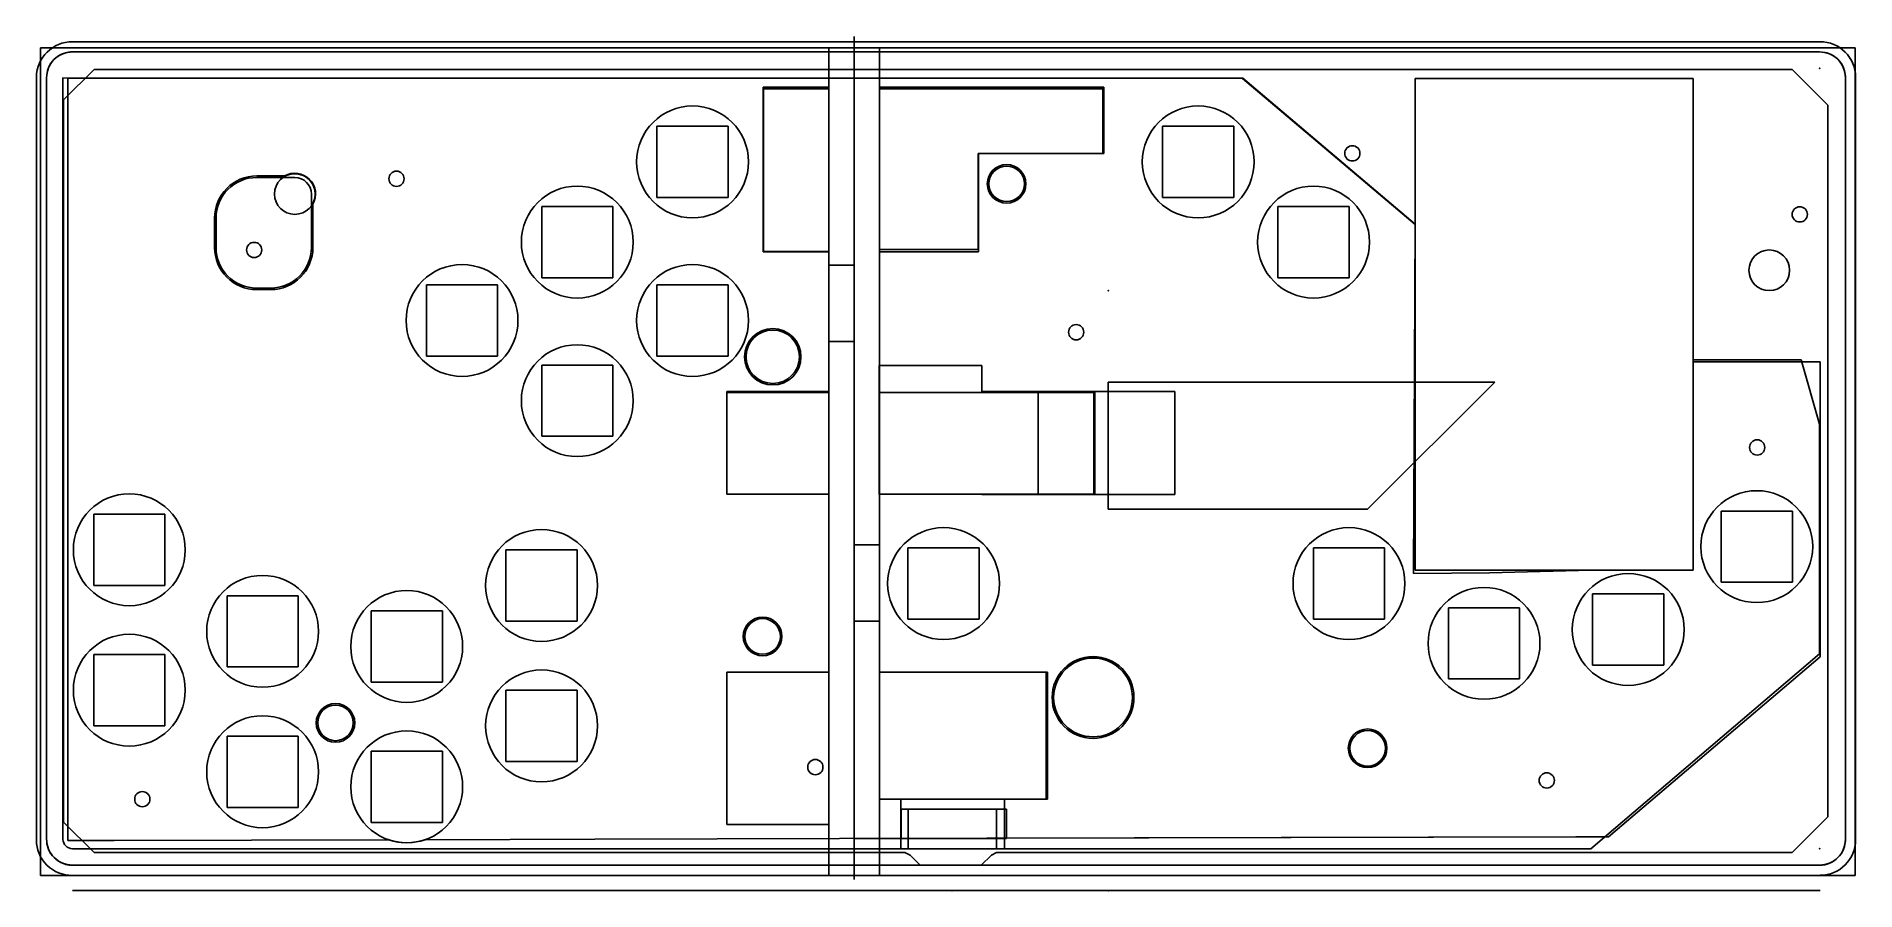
# Model space of a CAD drawing. Header units: centimetres. Extents: x -21.1 to 14.7, y -11.8 to 5.
import ezdxf

# ---------------------------------------------------------------- set-up
doc = ezdxf.new("R2010")
doc.units = ezdxf.units.CM
doc.header["$MEASUREMENT"] = 0
for name, color, linetype in [('', 7, 'Continuous'), ('OF1 v1 v1_Outline', 7, 'Continuous'), ('Testing switch plate v20_0', 7, 'Continuous'), ('Testing switch plate v20_backplatestandoffs', 7, 'Continuous'), ('Testing switch plate v20_cutout', 7, 'Continuous'), ('Testing switch plate v20_locking inner shell', 7, 'Continuous'), ('Testing switch plate v20_pcbscrews', 7, 'Continuous'), ('Testing switch plate v20_pcbscrews2pi', 7, 'Continuous'), ('Testing switch plate v20_Sketch24', 7, 'Continuous'), ('Testing switch plate v20_Sketch30', 7, 'Continuous'), ('Testing switch plate v20_Sketch31', 7, 'Continuous'), ('Testing switch plate v20_Switch Plate', 7, 'Continuous')]:
    doc.layers.add(name, color=color, linetype=linetype)

# ---------------------------------------------------------------- blocks, each defined once
blk = doc.blocks.new('OF1v1v1')
at = {"layer": 'OF1 v1 v1_Outline'}
for p, q in [((2.3, 11.1), (2.2, 11.05)), ((2.5, 11.3), (2.3, 11.1)), ((3.7, 11.3), (2.5, 11.3)), ((3.9, 11.1), (3.7, 11.3)), ((4, 11.05), (3.9, 11.1)), ((-13.45, 11.05), (-14.15, 10.35)), ((2.2, 11.05), (-13.45, 11.05)), ((19.95, 11.05), (4, 11.05)), ((20.55, 10.45), (19.95, 11.05)), ((20.55, -3.75), (20.55, 10.45)), ((-14.15, 10.35), (-14.15, -3.65)), ((-5.1, 4.3), (-7.6, 1.8)), ((0, 4.3), (-5.1, 4.3)), ((0, 1.8), (0, 4.3)), ((-7.6, 1.8), (0, 1.8)), ((-14.15, -3.65), (-13.45, -4.35)), ((19.95, -4.35), (20.55, -3.75)), ((-13.45, -4.35), (19.95, -4.35))]:
    blk.add_line(p, q, dxfattribs=at)
blk.add_point((0, 0), dxfattribs=at)

msp = doc.modelspace()

# ---------------------------------------------------------------- linework, layer by layer
at = {"layer": ''}
for p, q in [((14.687, 4.775, -1), (-21, 4.775, -1)), ((-21, 4.775, -1), (-21, -11.5, -1)), ((-20.374, 4.695, -0.9), (13.989, 4.695, -0.9)), ((-20.374, 4.695, -0.9), (13.989, 4.695, -0.9)), ((-5.5, -11.5, -1), (-5.5, 4.775, -1)), ((-5, -11.5, -1), (-5, 4.775, -1)), ((-4.5, -11.5, -1), (-4.5, 4.775, -1)), ((14.687, -11.5, -1), (14.687, 4.775, -1)), ((-20.883, -10.789, -0.9), (-20.883, 4.186, -0.9)), ((-20.883, -10.789, -0.9), (-20.883, 4.186, -0.9)), ((-20.56, -10.789, -0.9), (-20.56, 4.186, -0.9)), ((2.64, 4.173, -0.9), (-20.56, 4.186, -0.9)), ((-20.56, -10.789, -1), (-20.56, 4.186, -1)), ((-20.56, 4.186, -1), (2.64, 4.173, -1)), ((-6.781, 0.769, -1), (-6.781, 3.969, -1)), ((-6.781, 3.969, -1), (-5.5, 3.969, -1)), ((-5.5, 3.969, -1), (-5.5, 0.769, -1)), ((-4.5, 3.969, -1), (-4.5, 0.81, -1)), ((-2.563, 3.969, -1), (-4.5, 3.969, -1)), ((-0.107, 3.969, -1), (-2.563, 3.969, -1)), ((-0.107, 2.696, -1), (-0.107, 3.969, -1)), ((6.034, 1.3, -0.9), (2.64, 4.173, -0.9)), ((2.64, 4.173, -1), (6.034, 1.3, -1)), ((6.034, 4.173, -0.9), (6.034, 1.3, -0.9)), ((6.034, 4.173, -0.9), (11.5, 4.173, -0.9)), ((6.034, 4.173, -0.9), (6.034, -5.5, -0.9)), ((11.5, 4.173, -0.9), (6.034, 4.173, -0.9)), ((11.5, -5.5, -0.9), (11.5, 4.173, -0.9)), ((11.5, 4.173, -0.9), (11.5, -1.361, -0.9)), ((14.498, 4.186, -0.9), (14.498, -10.789, -0.9)), ((14.498, -10.789, -0.9), (14.498, 4.186, -0.9)), ((-2.563, 0.81, -1), (-2.563, 2.696, -1)), ((-2.563, 2.696, -1), (-0.107, 2.696, -1)), ((-16.233, 2.225, -1), (-16.75, 2.225, -1)), ((-15.675, 0.85, -1), (-15.675, 1.667, -1)), ((-17.55, 1.425, -1), (-17.55, 0.85, -1)), ((6.034, 1.3, -1), (6.034, -5.5, -1)), ((-5.5, 0.769, -1), (-6.781, 0.769, -1)), ((-4.5, 0.81, -1), (-2.563, 0.81, -1)), ((-16.75, 0.05, -1), (-16.475, 0.05, -1)), ((13.627, -1.361, -0.9), (11.5, -1.361, -0.9)), ((11.5, -1.361, -1), (13.627, -1.361, -1)), ((11.5, -5.5, -1), (11.5, -1.361, -1)), ((13.627, -1.361, -0.9), (13.989, -2.628, -0.9)), ((13.627, -1.361, -1), (13.989, -2.628, -1)), ((-4.5, -1.5, -1), (-4.5, -4, -1)), ((-5.5, -2, -1), (-7.5, -2, -1)), ((-7.5, -2, -1), (-7.5, -4, -1)), ((-5.5, -4, -1), (-5.5, -2, -1)), ((-4.5, -2, -1), (-0.282, -2, -1)), ((-4.5, -4, -1), (-4.5, -2, -1)), ((-0.282, -2, -1), (-0.282, -4, -1)), ((13.989, -7.139, -0.9), (13.989, -2.628, -0.9)), ((13.989, -2.628, -1), (13.989, -7.139, -1)), ((-7.5, -4, -1), (-5.5, -4, -1)), ((-0.282, -4, -1), (-4.5, -4, -1)), ((-4.5, -4, -1), (-2.5, -4, -1)), ((6.034, -5.5, -0.9), (11.5, -5.5, -0.9)), ((6.034, -5.5, -1), (11.5, -5.5, -1)), ((9.489, -10.975, -0.9), (13.989, -7.139, -0.9)), ((13.989, -7.139, -1), (9.489, -10.975, -1)), ((-7.5, -10.5, -1), (-7.5, -7.5, -1)), ((-7.5, -7.5, -1), (-5.5, -7.5, -1)), ((-5.5, -7.5, -1), (-5.5, -10.5, -1)), ((-4.5, -7.5, -1), (-2.5, -7.5, -1)), ((-4.5, -10.5, -1), (-4.5, -7.5, -1)), ((-1.194, -7.5, -1), (-2.5, -7.5, -1)), ((-1.194, -10, -1), (-1.194, -7.5, -1)), ((-2.5, -10, -1), (-4.5, -10, -1)), ((-4.084, -10, -1), (-3.936, -10, -1)), ((-4.084, -10.975, -1), (-4.084, -10, -1)), ((-3.936, -10, -1), (-2.2, -10, -1)), ((-2.5, -10, -1), (-1.194, -10, -1)), ((-2.2, -10, -1), (-2.039, -10, -1)), ((-2.039, -10, -1), (-2.039, -10.975, -1)), ((-3.936, -10.2, -1), (-3.936, -10.975, -1)), ((-2.2, -10.2, -1), (-3.936, -10.2, -1)), ((-2.2, -10.975, -1), (-2.2, -10.2, -1)), ((-5.5, -10.5, -1), (-7.5, -10.5, -1)), ((9.489, -10.975, -0.9), (-20.374, -10.975, -0.9)), ((9.489, -10.975, -1), (-20.374, -10.975, -1)), ((-3.936, -10.975, -1), (-4.084, -10.975, -1)), ((-2.039, -10.975, -1), (-2.2, -10.975, -1)), ((13.989, -11.299, -0.9), (-20.374, -11.299, -0.9)), ((13.989, -11.299, -0.9), (-20.374, -11.299, -0.9)), ((-21, -11.5, -1), (14.687, -11.5, -1))]:
    msp.add_line(p, q, dxfattribs=at)
for centre, radius in [((-8.177, 2.532, -0.9), 1.1), ((-8.177, 2.532, -1), 1.1), ((1.768, 2.532, -0.9), 1.1), ((1.768, 2.532, -1), 1.1), ((-2, 2.1, -1), 0.35), ((-10.445, 0.955, -0.9), 1.1), ((-10.445, 0.955, -1), 1.1), ((4.037, 0.955, -0.9), 1.1), ((4.037, 0.955, -1), 1.1), ((-12.711, -0.587, -0.9), 1.1), ((-12.711, -0.587, -1), 1.1), ((-8.177, -0.587, -0.9), 1.1), ((-8.177, -0.587, -1), 1.1), ((-10.445, -2.164, -0.9), 1.1), ((-10.445, -2.164, -1), 1.1), ((-6.6, -1.3, -1), 0.525), ((12.754, -5.034, -0.9), 1.1), ((12.754, -5.034, -1), 1.1), ((-19.256, -5.096, -0.9), 1.1), ((-19.256, -5.096, -1), 1.1), ((-11.147, -5.798, -0.9), 1.1), ((-11.147, -5.798, -1), 1.1), ((-3.24, -5.76, -0.9), 1.1), ((-3.24, -5.76, -1), 1.1), ((4.733, -5.76, -0.9), 1.1), ((4.733, -5.76, -1), 1.1), ((-16.634, -6.7, -0.9), 1.1), ((-16.634, -6.7, -1), 1.1), ((10.226, -6.664, -0.9), 1.1), ((10.226, -6.664, -1), 1.1), ((-13.799, -6.997, -0.9), 1.1), ((-13.799, -6.997, -1), 1.1), ((7.39, -6.936, -0.9), 1.1), ((7.39, -6.936, -1), 1.1), ((-19.256, -7.857, -0.9), 1.1), ((-19.256, -7.857, -1), 1.1), ((-6.8, -6.8, -1), 0.35), ((-11.147, -8.559, -0.9), 1.1), ((-11.147, -8.559, -1), 1.1), ((-0.3, -8, -1), 0.775), ((-15.2, -8.5, -1), 0.35), ((-16.634, -9.461, -0.9), 1.1), ((-16.634, -9.461, -1), 1.1), ((-13.799, -9.758, -0.9), 1.1), ((-13.799, -9.758, -1), 1.1), ((5.1, -9, -1), 0.35)]:
    msp.add_circle(centre, radius, dxfattribs=at)
at = {"layer": '', "extrusion": (0, 0, -1)}
for centre, radius, start, end in [((20.374, 4.186, 0.9), 0.509, 0, 90), ((-13.989, 4.186, 0.9), 0.509, 90, 180), ((16.75, 1.425, 1), 0.8, 360, 90), ((16, 1.9, 1), 0.4, 54.3409, 215.6591), ((16.75, 0.85, 1), 0.8, 270, 360), ((16.475, 0.85, 1), 0.8, 180, 270), ((20.374, -10.789, 0.9), 0.509, 270, 0), ((20.374, -10.789, 0.9), 0.186, 270, 0), ((20.374, -10.789, 1), 0.186, 270, 0), ((-13.989, -10.789, 0.9), 0.509, 180, 270)]:
    msp.add_arc(centre, radius, start, end, dxfattribs=at)
at = {"layer": ''}
for points, knots in [([(-20.374, 4.695, -0.9), (-20.395, 4.695, -0.9), (-20.414, 4.695, -0.9), (-20.492, 4.684, -0.9), (-20.535, 4.671, -0.9), (-20.637, 4.627, -0.9), (-20.692, 4.59, -0.9), (-20.784, 4.496, -0.9), (-20.821, 4.44, -0.9), (-20.871, 4.318, -0.9), (-20.883, 4.252, -0.9), (-20.883, 4.186, -0.9)], [-0.8321259, -0.8321259, -0.8321259, -0.8321259, -0.7279158, -0.7279158, -0.5932249, -0.5932249, -0.3955811, -0.3955811, -0.1979272, -0.1979272, 0, 0, 0, 0]), ([(14.498, 4.186, -0.9), (14.498, 4.207, -0.9), (14.498, 4.226, -0.9), (14.487, 4.304, -0.9), (14.474, 4.347, -0.9), (14.43, 4.449, -0.9), (14.393, 4.504, -0.9), (14.299, 4.596, -0.9), (14.243, 4.633, -0.9), (14.121, 4.682, -0.9), (14.055, 4.695, -0.9), (13.989, 4.695, -0.9)], [-0.8321259, -0.8321259, -0.8321259, -0.8321259, -0.7279158, -0.7279158, -0.5932249, -0.5932249, -0.3955811, -0.3955811, -0.1979272, -0.1979272, 0, 0, 0, 0]), ([(-20.883, -10.789, -0.9), (-20.883, -10.848, -0.9), (-20.873, -10.906, -0.9), (-20.834, -11.017, -0.9), (-20.805, -11.068, -0.9), (-20.725, -11.164, -0.9), (-20.673, -11.207, -0.9), (-20.547, -11.275, -0.9), (-20.481, -11.29, -0.9), (-20.405, -11.298, -0.9), (-20.39, -11.299, -0.9), (-20.374, -11.299, -0.9)], [-0.3497307, -0.3497307, -0.3497307, -0.3497307, -0.2820649, -0.2820649, -0.2142754, -0.2142754, -0.1374349, -0.1374349, -0.0473869, -0.0473869, 0, 0, 0, 0]), ([(13.989, -11.299, -0.9), (14.048, -11.299, -0.9), (14.106, -11.288, -0.9), (14.216, -11.249, -0.9), (14.268, -11.22, -0.9), (14.364, -11.14, -0.9), (14.407, -11.089, -0.9), (14.475, -10.962, -0.9), (14.49, -10.896, -0.9), (14.498, -10.82, -0.9), (14.498, -10.805, -0.9), (14.498, -10.789, -0.9)], [-0.3497307, -0.3497307, -0.3497307, -0.3497307, -0.2820649, -0.2820649, -0.2142754, -0.2142754, -0.1374349, -0.1374349, -0.0473869, -0.0473869, 0, 0, 0, 0])]:
    msp.add_open_spline(points, degree=3, knots=knots, dxfattribs=at)
for p in [(13.989, 4.372, -0.9), (0, 0, -0.9), (0, 0, -1), (13.989, -10.975, -0.9)]:
    msp.add_point(p, dxfattribs=at)
at = {"layer": 'Testing switch plate v20_0'}
for p, q in [((13.989, 4.695), (-20.374, 4.695)), ((-20.883, 4.186), (-20.883, -10.789)), ((14.498, -10.789), (14.498, 4.186)), ((-20.374, -11.299), (13.989, -11.299))]:
    msp.add_line(p, q, dxfattribs=at)
for centre in [(-8.177, 2.532), (1.768, 2.532), (-10.445, 0.955), (4.037, 0.955), (-12.711, -0.587), (-8.177, -0.587), (-10.445, -2.164), (12.754, -5.034), (-19.256, -5.096), (-11.147, -5.798), (-3.24, -5.76), (4.733, -5.76), (-16.634, -6.7), (10.226, -6.664), (-13.799, -6.997), (7.39, -6.936), (-19.256, -7.857), (-11.147, -8.559), (-16.634, -9.461), (-13.799, -9.758)]:
    msp.add_circle(centre, 1.1, dxfattribs=at)
for points, knots in [([(-20.374, 4.695), (-20.397, 4.695), (-20.477, 4.695), (-20.632, 4.63), (-20.688, 4.593), (-20.781, 4.5), (-20.818, 4.444), (-20.87, 4.321), (-20.883, 4.254), (-20.883, 4.186)], [0.000001, 0.000001, 0.000001, 0.000001, 0.0669459, 0.0669459, 0.1099963, 0.1099963, 0.1530467, 0.1530467, 0.1972222, 0.1972222, 0.1972222, 0.1972222]), ([(14.498, 4.186), (14.498, 4.209), (14.498, 4.289), (14.433, 4.444), (14.396, 4.5), (14.303, 4.593), (14.247, 4.63), (14.124, 4.682), (14.057, 4.695), (13.989, 4.695)], [0.000001, 0.000001, 0.000001, 0.000001, 0.0669459, 0.0669459, 0.1099963, 0.1099963, 0.1530467, 0.1530467, 0.1972222, 0.1972222, 0.1972222, 0.1972222]), ([(-20.883, -10.789), (-20.883, -10.857), (-20.87, -10.924), (-20.818, -11.048), (-20.781, -11.103), (-20.688, -11.196), (-20.632, -11.233), (-20.477, -11.299), (-20.397, -11.299), (-20.374, -11.299)], [0, 0, 0, 0, 0.2029018, 0.2029018, 0.4006364, 0.4006364, 0.5983709, 0.5983709, 0.9058552, 0.9058552, 0.9058552, 0.9058552]), ([(13.989, -11.299), (14.057, -11.299), (14.124, -11.285), (14.247, -11.233), (14.303, -11.196), (14.396, -11.103), (14.433, -11.048), (14.498, -10.892), (14.498, -10.812), (14.498, -10.789)], [0, 0, 0, 0, 0.2029018, 0.2029018, 0.4006364, 0.4006364, 0.5983709, 0.5983709, 0.9058552, 0.9058552, 0.9058552, 0.9058552])]:
    msp.add_open_spline(points, degree=3, knots=knots, dxfattribs=at)
at = {"layer": 'Testing switch plate v20_backplatestandoffs'}
for p, q in [((-20.56, 4.186, -1), (2.64, 4.173, -1)), ((-20.56, -10.789, -1), (-20.56, 4.186, -1)), ((2.64, 4.173, -1), (6.034, 1.3, -1)), ((-16, 2.225, -1), (-16.75, 2.225, -1)), ((-15.675, 0.85, -1), (-15.675, 1.9, -1)), ((-17.55, 1.425, -1), (-17.55, 0.85, -1)), ((6.034, 1.3, -1), (6.034, -5.5, -1)), ((-16.75, 0.05, -1), (-16.475, 0.05, -1)), ((11.5, -1.361, -1), (13.627, -1.361, -1)), ((11.5, -5.5, -1), (11.5, -1.361, -1)), ((13.627, -1.361, -1), (13.989, -2.628, -1)), ((13.989, -2.628, -1), (13.989, -7.139, -1)), ((6.034, -5.5, -1), (11.5, -5.5, -1)), ((13.989, -7.139, -1), (9.489, -10.975, -1)), ((9.489, -10.975, -1), (-20.374, -10.975, -1))]:
    msp.add_line(p, q, dxfattribs=at)
for centre, radius in [((-8.177, 2.532, -1), 1.1), ((1.768, 2.532, -1), 1.1), ((-10.445, 0.955, -1), 1.1), ((4.037, 0.955, -1), 1.1), ((-12.711, -0.587, -1), 1.1), ((-8.177, -0.587, -1), 1.1), ((-10.445, -2.164, -1), 1.1), ((-6.6, -1.3, -1), 0.525), ((12.754, -5.034, -1), 1.1), ((-19.256, -5.096, -1), 1.1), ((-11.147, -5.798, -1), 1.1), ((-3.24, -5.76, -1), 1.1), ((4.733, -5.76, -1), 1.1), ((-16.634, -6.7, -1), 1.1), ((10.226, -6.664, -1), 1.1), ((-13.799, -6.997, -1), 1.1), ((7.39, -6.936, -1), 1.1), ((-19.256, -7.857, -1), 1.1), ((-11.147, -8.559, -1), 1.1), ((-0.3, -8, -1), 0.775), ((-16.634, -9.461, -1), 1.1), ((-13.799, -9.758, -1), 1.1)]:
    msp.add_circle(centre, radius, dxfattribs=at)
at = {"layer": 'Testing switch plate v20_backplatestandoffs', "extrusion": (0, 0, -1)}
for centre in [(16, 1.9, 1), (-13, 0.4, 1.467)]:
    msp.add_circle(centre, 0.4, dxfattribs=at)
for centre, radius, start, end in [((16.75, 1.425, 1), 0.8, 360, 90), ((16, 1.9, 1), 0.325, 90, 180), ((16.75, 0.85, 1), 0.8, 270, 360), ((16.475, 0.85, 1), 0.8, 180, 270), ((20.374, -10.789, 1), 0.186, 270, 0)]:
    msp.add_arc(centre, radius, start, end, dxfattribs=at)
at = {"layer": 'Testing switch plate v20_backplatestandoffs'}
msp.add_point((0, 0, -1), dxfattribs=at)
at = {"layer": 'Testing switch plate v20_cutout'}
for p, q in [((-20.374, 4.695, -0.9), (13.989, 4.695, -0.9)), ((-20.883, -10.789, -0.9), (-20.883, 4.186, -0.9)), ((6.034, -5.5, -0.9), (6.034, 4.173, -0.9)), ((6.034, 4.173, -0.9), (11.5, 4.173, -0.9)), ((11.5, 4.173, -0.9), (11.5, -5.5, -0.9)), ((14.498, 4.186, -0.9), (14.498, -10.789, -0.9)), ((11.5, -5.5, -0.9), (6.034, -5.5, -0.9)), ((13.989, -11.299, -0.9), (-20.374, -11.299, -0.9))]:
    msp.add_line(p, q, dxfattribs=at)
for centre in [(-8.177, 2.532, -0.9), (1.768, 2.532, -0.9), (-10.445, 0.955, -0.9), (4.037, 0.955, -0.9), (-12.711, -0.587, -0.9), (-8.177, -0.587, -0.9), (-10.445, -2.164, -0.9), (12.754, -5.034, -0.9), (-19.256, -5.096, -0.9), (-11.147, -5.798, -0.9), (-3.24, -5.76, -0.9), (4.733, -5.76, -0.9), (-16.634, -6.7, -0.9), (10.226, -6.664, -0.9), (-13.799, -6.997, -0.9), (7.39, -6.936, -0.9), (-19.256, -7.857, -0.9), (-11.147, -8.559, -0.9), (-16.634, -9.461, -0.9), (-13.799, -9.758, -0.9)]:
    msp.add_circle(centre, 1.1, dxfattribs=at)
for points, knots in [([(-20.374, 4.695, -0.9), (-20.395, 4.695, -0.9), (-20.414, 4.695, -0.9), (-20.492, 4.684, -0.9), (-20.535, 4.671, -0.9), (-20.637, 4.627, -0.9), (-20.692, 4.59, -0.9), (-20.784, 4.496, -0.9), (-20.821, 4.44, -0.9), (-20.871, 4.318, -0.9), (-20.883, 4.252, -0.9), (-20.883, 4.186, -0.9)], [-0.8321259, -0.8321259, -0.8321259, -0.8321259, -0.7279158, -0.7279158, -0.5932249, -0.5932249, -0.3955811, -0.3955811, -0.1979272, -0.1979272, 0, 0, 0, 0]), ([(14.498, 4.186, -0.9), (14.498, 4.207, -0.9), (14.498, 4.226, -0.9), (14.487, 4.304, -0.9), (14.474, 4.347, -0.9), (14.43, 4.449, -0.9), (14.393, 4.504, -0.9), (14.299, 4.596, -0.9), (14.243, 4.633, -0.9), (14.121, 4.682, -0.9), (14.055, 4.695, -0.9), (13.989, 4.695, -0.9)], [-0.8321259, -0.8321259, -0.8321259, -0.8321259, -0.7279158, -0.7279158, -0.5932249, -0.5932249, -0.3955811, -0.3955811, -0.1979272, -0.1979272, 0, 0, 0, 0]), ([(-20.883, -10.789, -0.9), (-20.883, -10.848, -0.9), (-20.873, -10.906, -0.9), (-20.834, -11.017, -0.9), (-20.805, -11.068, -0.9), (-20.725, -11.164, -0.9), (-20.673, -11.207, -0.9), (-20.547, -11.275, -0.9), (-20.481, -11.29, -0.9), (-20.405, -11.298, -0.9), (-20.39, -11.299, -0.9), (-20.374, -11.299, -0.9)], [-0.3497307, -0.3497307, -0.3497307, -0.3497307, -0.2820649, -0.2820649, -0.2142754, -0.2142754, -0.1374349, -0.1374349, -0.0473869, -0.0473869, 0, 0, 0, 0]), ([(13.989, -11.299, -0.9), (14.048, -11.299, -0.9), (14.106, -11.288, -0.9), (14.216, -11.249, -0.9), (14.268, -11.22, -0.9), (14.364, -11.14, -0.9), (14.407, -11.089, -0.9), (14.475, -10.962, -0.9), (14.49, -10.896, -0.9), (14.498, -10.82, -0.9), (14.498, -10.805, -0.9), (14.498, -10.789, -0.9)], [-0.3497307, -0.3497307, -0.3497307, -0.3497307, -0.2820649, -0.2820649, -0.2142754, -0.2142754, -0.1374349, -0.1374349, -0.0473869, -0.0473869, 0, 0, 0, 0])]:
    msp.add_open_spline(points, degree=3, knots=knots, dxfattribs=at)
msp.add_point((0, 0, -0.9), dxfattribs=at)
at = {"layer": 'Testing switch plate v20_locking inner shell'}
for p, q in [((-20.375, 4.895), (14, 4.895)), ((13.989, 4.695), (-20.374, 4.695)), ((13.989, 4.695), (-20.374, 4.695)), ((-21.083, -10.8), (-21.083, 4.2)), ((-20.883, 4.186), (-20.883, -10.789)), ((-20.883, 4.186), (-20.883, -10.789)), ((14.498, -10.789), (14.498, 4.186)), ((14.498, -10.789), (14.498, 4.186)), ((14.698, -10.8), (14.698, 4.2)), ((-20.374, -11.299), (13.989, -11.299)), ((-20.374, -11.299), (13.989, -11.299)), ((-20.375, -11.499), (14, -11.499))]:
    msp.add_line(p, q, dxfattribs=at)
for centre, radius, start, end in [((-20.375, 4.187), 0.709, 90, 178.9336), ((14.003, 4.2), 0.695, 0, 90.254), ((-20.385, -10.8), 0.699, 180, 270.802), ((14, -10.8), 0.698, 270, 0.0104)]:
    msp.add_arc(centre, radius, start, end, dxfattribs=at)
for points, knots in [([(-20.374, 4.695), (-20.397, 4.695), (-20.477, 4.695), (-20.632, 4.63), (-20.688, 4.593), (-20.781, 4.5), (-20.818, 4.444), (-20.87, 4.321), (-20.883, 4.254), (-20.883, 4.186)], [0.000001, 0.000001, 0.000001, 0.000001, 0.0669459, 0.0669459, 0.1099963, 0.1099963, 0.1530467, 0.1530467, 0.1972222, 0.1972222, 0.1972222, 0.1972222]), ([(14.498, 4.186), (14.498, 4.209), (14.498, 4.289), (14.433, 4.444), (14.396, 4.5), (14.303, 4.593), (14.247, 4.63), (14.124, 4.682), (14.057, 4.695), (13.989, 4.695)], [0.000001, 0.000001, 0.000001, 0.000001, 0.0669459, 0.0669459, 0.1099963, 0.1099963, 0.1530467, 0.1530467, 0.1972222, 0.1972222, 0.1972222, 0.1972222]), ([(-20.883, -10.789), (-20.883, -10.857), (-20.87, -10.924), (-20.818, -11.048), (-20.781, -11.103), (-20.688, -11.196), (-20.632, -11.233), (-20.477, -11.299), (-20.397, -11.299), (-20.374, -11.299)], [0, 0, 0, 0, 0.2029018, 0.2029018, 0.4006364, 0.4006364, 0.5983709, 0.5983709, 0.9058552, 0.9058552, 0.9058552, 0.9058552]), ([(13.989, -11.299), (14.057, -11.299), (14.124, -11.285), (14.247, -11.233), (14.303, -11.196), (14.396, -11.103), (14.433, -11.048), (14.498, -10.892), (14.498, -10.812), (14.498, -10.789)], [0, 0, 0, 0, 0.2029018, 0.2029018, 0.4006364, 0.4006364, 0.5983709, 0.5983709, 0.9058552, 0.9058552, 0.9058552, 0.9058552])]:
    msp.add_open_spline(points, degree=3, knots=knots, dxfattribs=at)
msp.add_point((0, 0), dxfattribs=at)
at = {"layer": 'Testing switch plate v20_pcbscrews'}
for p, q in [((-16.75, 2.225), (-16, 2.225)), ((-15.675, 1.9), (-15.675, 0.85)), ((-17.55, 0.85), (-17.55, 1.425)), ((-16.475, 0.05), (-16.75, 0.05))]:
    msp.add_line(p, q, dxfattribs=at)
for centre in [(4.8, 2.7), (4.8, 2.7), (4.8, 2.7), (13.6, 1.5), (13.6, 1.5), (13.6, 1.5), (-16.8, 0.8)]:
    msp.add_circle(centre, 0.15, dxfattribs=at)
at = {"layer": 'Testing switch plate v20_pcbscrews', "extrusion": (0, 0, -1)}
for centre, radius in [((6.6, -1.3), 0.525), ((0.3, -8), 0.775)]:
    msp.add_circle(centre, radius, dxfattribs=at)
at = {"layer": 'Testing switch plate v20_pcbscrews', "extrusion": (1e-16, 0, -1)}
for centre, radius, start, end in [((16.75, 1.425), 0.8, 360, 90), ((16, 1.9), 0.325, 90, 180), ((16.75, 0.85), 0.8, 270, 360), ((16.475, 0.85), 0.8, 180, 270)]:
    msp.add_arc(centre, radius, start, end, dxfattribs=at)
at = {"layer": 'Testing switch plate v20_pcbscrews'}
msp.add_point((0, 0), dxfattribs=at)
at = {"layer": 'Testing switch plate v20_pcbscrews2pi'}
for p, q in [((-20.374, 4.695, -1.3), (13.989, 4.695, -1.3)), ((-20.883, -10.789, -1.3), (-20.883, 4.186, -1.3)), ((2.64, 4.173, -1.3), (-20.56, 4.186, -1.3)), ((-20.56, 4.186, -1.3), (-20.56, -10.789, -1.3)), ((6.034, 1.3, -1.3), (2.64, 4.173, -1.3)), ((6.034, 4.173, -1.3), (6.034, 1.3, -1.3)), ((11.5, 4.173, -1.3), (6.034, 4.173, -1.3)), ((11.5, -1.361, -1.3), (11.5, 4.173, -1.3)), ((14.498, 4.186, -1.3), (14.498, -10.789, -1.3)), ((13.627, -1.361, -1.3), (11.5, -1.361, -1.3)), ((13.989, -2.628, -1.3), (13.627, -1.361, -1.3)), ((13.989, -7.139, -1.3), (13.989, -2.628, -1.3)), ((9.489, -10.975, -1.3), (13.989, -7.139, -1.3)), ((-20.374, -10.975, -1.3), (9.489, -10.975, -1.3)), ((13.989, -11.299, -1.3), (-20.374, -11.299, -1.3))]:
    msp.add_line(p, q, dxfattribs=at)
at = {"layer": 'Testing switch plate v20_pcbscrews2pi', "extrusion": (0, 0, -1)}
for centre, radius in [((-4.8, 2.7, 1.3), 0.15), ((-13.6, 1.5, 1.3), 0.15), ((16.8, 0.8, 1.3), 0.15), ((6.6, -1.3, 1.3), 0.525), ((0.3, -8, 1.3), 0.775)]:
    msp.add_circle(centre, radius, dxfattribs=at)
for centre, radius, start, end in [((20.374, 4.186, 1.3), 0.509, 0, 90), ((-13.989, 4.186, 1.3), 0.509, 90, 180), ((20.374, -10.789, 1.3), 0.509, 270, 0), ((20.374, -10.789, 1.3), 0.186, 270, 0), ((-13.989, -10.789, 1.3), 0.509, 180, 270)]:
    msp.add_arc(centre, radius, start, end, dxfattribs=at)
at = {"layer": 'Testing switch plate v20_pcbscrews2pi'}
msp.add_point((0, 0, -1.3), dxfattribs=at)
at = {"layer": 'Testing switch plate v20_Sketch24'}
for p, q in [((14, -11.799, 0.2), (-20.373, -11.799, 0.2)), ((-20.373, -11.799, -2), (14, -11.799, -2)), ((-20.373, -11.799, 0.2), (-20.373, -11.799, -2)), ((-3.415, -11.799, -0.608), (-2.744, -11.799, -1.505)), ((-2.742, -11.799, -0.608), (-3.415, -11.799, -0.608)), ((-2.742, -11.799, -0.608), (-3.394, -11.799, -1.505)), ((-3.394, -11.799, -1.505), (-2.744, -11.799, -1.505)), ((14, -11.799, -2), (14, -11.799, 0.2))]:
    msp.add_line(p, q, dxfattribs=at)
at = {"layer": 'Testing switch plate v20_Sketch24', "extrusion": (1e-16, -1, 0)}
for centre, start, end in [((-3.406, -1.057, 11.799), 91.1478, 271.5363), ((-2.754, -1.057, 11.799), 271.1594, 88.4725)]:
    msp.add_arc(centre, 0.449, start, end, dxfattribs=at)
at = {"layer": 'Testing switch plate v20_Sketch24'}
for p in [(-3.074, -11.799, -1.065), (0, -11.799)]:
    msp.add_point(p, dxfattribs=at)
at = {"layer": 'Testing switch plate v20_Sketch30'}
for p, q in [((-5, 0.5), (-5, 5)), ((-5.5, 0.5), (-5.5, -1)), ((-5, 0.5), (-5.5, 0.5)), ((-5.5, -1), (-5, -1)), ((-5, -5), (-5, -1)), ((-4.5, -5), (-5, -5)), ((-4.5, -6.5), (-4.5, -5)), ((-5, -6.5), (-4.5, -6.5)), ((-5, -6.5), (-5, -11.577))]:
    msp.add_line(p, q, dxfattribs=at)
msp.add_point((0, 0), dxfattribs=at)
at = {"layer": 'Testing switch plate v20_Sketch31'}
for p, q in [((-5, 0.5, -1.19), (-5, 4.178, -1.19)), ((-5, 4.178, -1.19), (2.644, 4.178, -1.19)), ((-4.501, 4, -1.19), (-4.501, 0.763, -1.19)), ((-0.089, 4, -1.19), (-4.501, 4, -1.19)), ((-0.089, 2.694, -1.19), (-0.089, 4, -1.19)), ((2.644, 4.178, -1.19), (6.037, 1.31, -1.19)), ((1.068, 3.232, -1.19), (1.068, 1.832, -1.19)), ((2.468, 3.232, -1.19), (1.068, 3.232, -1.19)), ((2.468, 1.832, -1.19), (2.468, 3.232, -1.19)), ((-2.556, 2.694, -1.19), (-0.089, 2.694, -1.19)), ((-2.556, 0.763, -1.19), (-2.556, 2.694, -1.19)), ((1.068, 1.832, -1.19), (2.468, 1.832, -1.19)), ((3.337, 1.655, -1.19), (3.337, 0.255, -1.19)), ((4.737, 1.655, -1.19), (3.337, 1.655, -1.19)), ((4.737, 0.255, -1.19), (4.737, 1.655, -1.19)), ((6.037, 1.31, -1.19), (6, -5.564, -1.19)), ((-4.501, 0.763, -1.19), (-2.556, 0.763, -1.19)), ((-5.5, -1, -1.19), (-5.5, 0.5, -1.19)), ((-5.5, 0.5, -1.19), (-5, 0.5, -1.19)), ((3.337, 0.255, -1.19), (4.737, 0.255, -1.19)), ((-5, -1, -1.19), (-5.5, -1, -1.19)), ((-5, -5, -1.19), (-5, -1, -1.19)), ((11.5, -5.5, -1.19), (11.5, -1.4, -1.19)), ((11.5, -1.4, -1.19), (14, -1.4, -1.19)), ((14, -1.4, -1.19), (14, -7.2, -1.19)), ((-4.507, -1.472, -1.19), (-4.507, -4.003, -1.19)), ((-2.489, -1.472, -1.19), (-4.507, -1.472, -1.19)), ((-2.489, -1.982, -1.19), (-2.489, -1.472, -1.19)), ((-0.268, -1.982, -1.19), (-2.489, -1.982, -1.19)), ((1.311, -1.985, -1.19), (-1.379, -1.985, -1.19)), ((-1.379, -1.985, -1.19), (-1.379, -4.009, -1.19)), ((-0.268, -4.009, -1.19), (-0.268, -1.982, -1.19)), ((1.311, -4.009, -1.19), (1.311, -1.985, -1.19)), ((-4.507, -4.003, -1.19), (-2.489, -4.009, -1.19)), ((-2.489, -4.009, -1.19), (-0.268, -4.009, -1.19)), ((-1.379, -4.009, -1.19), (1.311, -4.009, -1.19)), ((13.454, -4.334, -1.19), (12.053, -4.334, -1.19)), ((12.053, -4.334, -1.19), (12.053, -5.734, -1.19)), ((13.454, -5.734, -1.19), (13.454, -4.334, -1.19)), ((-4.5, -5, -1.19), (-5, -5, -1.19)), ((-4.5, -6.5, -1.19), (-4.5, -5, -1.19)), ((-3.941, -5.06, -1.19), (-3.941, -6.46, -1.19)), ((-2.541, -5.06, -1.19), (-3.941, -5.06, -1.19)), ((-2.541, -6.46, -1.19), (-2.541, -5.06, -1.19)), ((5.433, -5.06, -1.19), (4.033, -5.06, -1.19)), ((4.033, -5.06, -1.19), (4.033, -6.46, -1.19)), ((5.433, -6.46, -1.19), (5.433, -5.06, -1.19)), ((6, -5.564, -1.19), (7.499, -5.551, -1.19)), ((7.499, -5.551, -1.19), (9.5, -5.5, -1.19)), ((9.5, -5.5, -1.19), (11.5, -5.5, -1.19)), ((10.925, -5.964, -1.19), (9.525, -5.964, -1.19)), ((9.525, -5.964, -1.19), (9.525, -7.364, -1.19)), ((10.925, -7.364, -1.19), (10.925, -5.964, -1.19)), ((12.053, -5.734, -1.19), (13.454, -5.734, -1.19)), ((8.09, -6.237, -1.19), (6.69, -6.237, -1.19)), ((6.69, -6.237, -1.19), (6.69, -7.636, -1.19)), ((8.09, -7.636, -1.19), (8.09, -6.237, -1.19)), ((-5, -10.776, -1.19), (-5, -6.5, -1.19)), ((-5, -6.5, -1.19), (-4.5, -6.5, -1.19)), ((-3.941, -6.46, -1.19), (-2.541, -6.46, -1.19)), ((4.033, -6.46, -1.19), (5.433, -6.46, -1.19)), ((-1.221, -7.5, -1.19), (-4.5, -7.5, -1.19)), ((-4.5, -7.5, -1.19), (-4.5, -10, -1.19)), ((-1.221, -10, -1.19), (-1.221, -7.5, -1.19)), ((9.525, -7.364, -1.19), (10.925, -7.364, -1.19)), ((14, -7.2, -1.19), (9.841, -10.74, -1.19)), ((6.69, -7.636, -1.19), (8.09, -7.636, -1.19)), ((-4.5, -10, -1.19), (-1.221, -10, -1.19)), ((-2, -10.2, -1.19), (-4.075, -10.2, -1.19)), ((-4.075, -10.2, -1.19), (-4.075, -10.774, -1.19)), ((-2, -10.768, -1.19), (-2, -10.2, -1.19)), ((-4.075, -10.774, -1.19), (-5, -10.776, -1.19)), ((9.196, -10.74, -1.19), (-2, -10.768, -1.19)), ((9.841, -10.74, -1.19), (9.196, -10.74, -1.19))]:
    msp.add_line(p, q, dxfattribs=at)
for centre, radius in [((-2, 2.1, -1.19), 0.38), ((-0.632, -0.818, -1.19), 0.15), ((12.762, -3.084, -1.19), 0.15), ((-0.3, -8, -1.19), 0.805), ((5.1, -9, -1.19), 0.38), ((8.623, -9.632, -1.19), 0.15)]:
    msp.add_circle(centre, radius, dxfattribs=at)
msp.add_point((0, 0, -1.19), dxfattribs=at)
at = {"layer": 'Testing switch plate v20_Switch Plate'}
for p, q in [((2.644, 4.178, -0.85), (-20.468, 4.178, -0.85)), ((-20.468, 4.178, -0.85), (-20.468, -10.813, -0.85)), ((-6.788, 4, -0.85), (-6.788, 0.763, -0.85)), ((-5.5, 4, -0.85), (-6.788, 4, -0.85)), ((-5.5, 0.763, -0.85), (-5.5, 4, -0.85)), ((-0.089, 4, -0.85), (-4.501, 4, -0.85)), ((-4.501, 4, -0.85), (-4.501, 2.694, -0.85)), ((-0.089, 2.694, -0.85), (-0.089, 4, -0.85)), ((6.037, 1.31, -0.85), (2.644, 4.178, -0.85)), ((-8.877, 3.232, -0.85), (-7.477, 3.232, -0.85)), ((-8.877, 1.832, -0.85), (-8.877, 3.232, -0.85)), ((-7.477, 3.232, -0.85), (-7.477, 1.832, -0.85)), ((1.068, 3.232, -0.85), (2.468, 3.232, -0.85)), ((1.068, 1.832, -0.85), (1.068, 3.232, -0.85)), ((2.468, 3.232, -0.85), (2.468, 1.832, -0.85)), ((-4.501, 2.694, -0.85), (-4.501, 0.763, -0.85)), ((-2.556, 0.763, -0.85), (-2.556, 2.694, -0.85)), ((-2.556, 2.694, -0.85), (-0.089, 2.694, -0.85)), ((-16.75, 2.255, -0.85), (-16.202, 2.255, -0.85)), ((-7.477, 1.832, -0.85), (-8.877, 1.832, -0.85)), ((2.468, 1.832, -0.85), (1.068, 1.832, -0.85)), ((-15.645, 1.698, -0.85), (-15.645, 0.85, -0.85)), ((-11.145, 0.255, -0.85), (-11.145, 1.655, -0.85)), ((-11.145, 1.655, -0.85), (-9.745, 1.655, -0.85)), ((-9.745, 1.655, -0.85), (-9.745, 0.255, -0.85)), ((3.337, 0.255, -0.85), (3.337, 1.655, -0.85)), ((3.337, 1.655, -0.85), (4.737, 1.655, -0.85)), ((4.737, 1.655, -0.85), (4.737, 0.255, -0.85)), ((-17.58, 0.85, -0.85), (-17.58, 1.425, -0.85)), ((6.035, 1, -0.85), (6.037, 1.31, -0.85)), ((-6.788, 0.763, -0.85), (-5.5, 0.763, -0.85)), ((-4.501, 0.763, -0.85), (-2.556, 0.763, -0.85)), ((6, -5.564, -0.85), (6.035, 1, -0.85)), ((-16.475, 0.02, -0.85), (-16.75, 0.02, -0.85)), ((-13.411, 0.113, -0.85), (-12.011, 0.113, -0.85)), ((-13.411, -1.287, -0.85), (-13.411, 0.113, -0.85)), ((-12.011, 0.113, -0.85), (-12.011, -1.287, -0.85)), ((-9.745, 0.255, -0.85), (-11.145, 0.255, -0.85)), ((-8.877, -1.287, -0.85), (-8.877, 0.113, -0.85)), ((-8.877, 0.113, -0.85), (-7.477, 0.113, -0.85)), ((-7.477, 0.113, -0.85), (-7.477, -1.287, -0.85)), ((4.737, 0.255, -0.85), (3.337, 0.255, -0.85)), ((-12.011, -1.287, -0.85), (-13.411, -1.287, -0.85)), ((-7.477, -1.287, -0.85), (-8.877, -1.287, -0.85)), ((11.5, -5.5, -0.85), (11.5, -1.4, -0.85)), ((11.5, -1.4, -0.85), (14, -1.4, -0.85)), ((14, -1.4, -0.85), (14, -7.2, -0.85)), ((-11.145, -1.464, -0.85), (-9.745, -1.464, -0.85)), ((-11.145, -2.864, -0.85), (-11.145, -1.464, -0.85)), ((-9.745, -1.464, -0.85), (-9.745, -2.864, -0.85)), ((-4.507, -1.472, -0.85), (-2.489, -1.472, -0.85)), ((-4.507, -4.01, -0.85), (-4.507, -1.472, -0.85)), ((-2.5, -1.6, -0.85), (-2.489, -1.6, -0.85)), ((-2.489, -1.6, -0.85), (-2.489, -1.472, -0.85)), ((-2.489, -1.982, -0.85), (-2.489, -1.6, -0.85)), ((-7.5, -1.982, -0.85), (-7.5, -4, -0.85)), ((-5.5, -1.982, -0.85), (-7.5, -1.982, -0.85)), ((-5.5, -1.982, -0.85), (-5.5, -4.01, -0.85)), ((-2.489, -1.982, -0.85), (-0.268, -1.982, -0.85)), ((-0.268, -1.982, -0.85), (-0.268, -4.009, -0.85)), ((-9.745, -2.864, -0.85), (-11.145, -2.864, -0.85)), ((-7.5, -4, -0.85), (-5.5, -4, -0.85)), ((-5.5, -4.01, -0.85), (-5.5, -4, -0.85)), ((-4.507, -4.003, -0.85), (-2.489, -4.009, -0.85)), ((-2.489, -4.009, -0.85), (-2.489, -4.01, -0.85)), ((-0.268, -4.009, -0.85), (-2.489, -4.009, -0.85)), ((-19.956, -4.396, -0.85), (-18.556, -4.396, -0.85)), ((-19.956, -5.796, -0.85), (-19.956, -4.396, -0.85)), ((-18.556, -4.396, -0.85), (-18.556, -5.796, -0.85)), ((12.053, -5.734, -0.85), (12.053, -4.334, -0.85)), ((12.053, -4.334, -0.85), (13.454, -4.334, -0.85)), ((13.454, -4.334, -0.85), (13.454, -5.734, -0.85)), ((-11.847, -6.498, -0.85), (-11.847, -5.098, -0.85)), ((-11.847, -5.098, -0.85), (-10.447, -5.098, -0.85)), ((-10.447, -5.098, -0.85), (-10.447, -6.498, -0.85)), ((-3.941, -6.46, -0.85), (-3.941, -5.06, -0.85)), ((-3.941, -5.06, -0.85), (-2.541, -5.06, -0.85)), ((-2.541, -5.06, -0.85), (-2.541, -6.46, -0.85)), ((4.033, -5.06, -0.85), (5.433, -5.06, -0.85)), ((4.033, -6.46, -0.85), (4.033, -5.06, -0.85)), ((5.433, -5.06, -0.85), (5.433, -6.46, -0.85)), ((7.499, -5.551, -0.85), (6, -5.564, -0.85)), ((7.499, -5.551, -0.85), (9.5, -5.5, -0.85)), ((11.5, -5.5, -0.85), (9.5, -5.5, -0.85)), ((-18.556, -5.796, -0.85), (-19.956, -5.796, -0.85)), ((-17.334, -7.4, -0.85), (-17.334, -6, -0.85)), ((-17.334, -6, -0.85), (-15.934, -6, -0.85)), ((-15.934, -6, -0.85), (-15.934, -7.4, -0.85)), ((9.525, -5.964, -0.85), (10.925, -5.964, -0.85)), ((9.525, -7.364, -0.85), (9.525, -5.964, -0.85)), ((10.925, -5.964, -0.85), (10.925, -7.364, -0.85)), ((13.454, -5.734, -0.85), (12.053, -5.734, -0.85)), ((-14.498, -6.297, -0.85), (-13.098, -6.297, -0.85)), ((-14.498, -7.697, -0.85), (-14.498, -6.297, -0.85)), ((-13.098, -6.297, -0.85), (-13.098, -7.697, -0.85)), ((6.69, -7.636, -0.85), (6.69, -6.237, -0.85)), ((6.69, -6.237, -0.85), (8.09, -6.237, -0.85)), ((8.09, -6.237, -0.85), (8.09, -7.636, -0.85)), ((-10.447, -6.498, -0.85), (-11.847, -6.498, -0.85)), ((-2.541, -6.46, -0.85), (-3.941, -6.46, -0.85)), ((5.433, -6.46, -0.85), (4.033, -6.46, -0.85)), ((-19.956, -7.157, -0.85), (-18.556, -7.157, -0.85)), ((-19.956, -8.557, -0.85), (-19.956, -7.157, -0.85)), ((-18.556, -7.157, -0.85), (-18.556, -8.557, -0.85)), ((-15.934, -7.4, -0.85), (-17.334, -7.4, -0.85)), ((-7.5, -7.5, -0.85), (-7.5, -10.5, -0.85)), ((-5.5, -7.5, -0.85), (-7.5, -7.5, -0.85)), ((-5.5, -10.5, -0.85), (-5.5, -7.5, -0.85)), ((-4.5, -7.5, -0.85), (-4.5, -10, -0.85)), ((-1.221, -7.5, -0.85), (-4.5, -7.5, -0.85)), ((-1.221, -10, -0.85), (-1.221, -7.5, -0.85)), ((10.925, -7.364, -0.85), (9.525, -7.364, -0.85)), ((14, -7.2, -0.85), (9.841, -10.74, -0.85)), ((-13.098, -7.697, -0.85), (-14.498, -7.697, -0.85)), ((-11.847, -7.858, -0.85), (-10.447, -7.858, -0.85)), ((-11.847, -9.258, -0.85), (-11.847, -7.858, -0.85)), ((-10.447, -7.858, -0.85), (-10.447, -9.258, -0.85)), ((8.09, -7.636, -0.85), (6.69, -7.636, -0.85)), ((-18.556, -8.557, -0.85), (-19.956, -8.557, -0.85)), ((-17.334, -10.161, -0.85), (-17.334, -8.761, -0.85)), ((-17.334, -8.761, -0.85), (-15.934, -8.761, -0.85)), ((-15.934, -8.761, -0.85), (-15.934, -10.161, -0.85)), ((-14.498, -9.058, -0.85), (-13.098, -9.058, -0.85)), ((-14.498, -10.458, -0.85), (-14.498, -9.058, -0.85)), ((-13.098, -9.058, -0.85), (-13.098, -10.458, -0.85)), ((-10.447, -9.258, -0.85), (-11.847, -9.258, -0.85)), ((-4.5, -10, -0.85), (-1.221, -10, -0.85)), ((-15.934, -10.161, -0.85), (-17.334, -10.161, -0.85)), ((-2, -10.2, -0.85), (-4.075, -10.2, -0.85)), ((-4.075, -10.2, -0.85), (-4.075, -10.774, -0.85)), ((-2, -10.774, -0.85), (-2, -10.2, -0.85)), ((-13.098, -10.458, -0.85), (-14.498, -10.458, -0.85)), ((-7.5, -10.5, -0.85), (-5.5, -10.5, -0.85)), ((-20.468, -10.813, -0.85), (-19.552, -10.813, -0.85)), ((-19.552, -10.813, -0.85), (-14.153, -10.799, -0.85)), ((-13.438, -10.797, -0.85), (-10.1, -10.789, -0.85)), ((-10.1, -10.789, -0.85), (-5.288, -10.777, -0.85)), ((-5.288, -10.777, -0.85), (9.196, -10.74, -0.85)), ((-4.075, -10.774, -0.85), (-2, -10.774, -0.85)), ((9.841, -10.74, -0.85), (9.196, -10.74, -0.85))]:
    msp.add_line(p, q, dxfattribs=at)
for centre, radius in [((-14, 2.2, -0.85), 0.15), ((-2, 2.1, -0.85), 0.38), ((-0.632, -0.818, -0.85), 0.15), ((-6.6, -1.3, -0.85), 0.555), ((12.762, -3.084, -0.85), 0.15), ((-6.8, -6.8, -0.85), 0.38), ((-0.3, -8, -0.85), 0.805), ((-15.2, -8.5, -0.85), 0.38), ((5.1, -9, -0.85), 0.38), ((-5.762, -9.37, -0.85), 0.15), ((8.623, -9.632, -0.85), 0.15), ((-19, -10, -0.85), 0.15)]:
    msp.add_circle(centre, radius, dxfattribs=at)
at = {"layer": 'Testing switch plate v20_Switch Plate', "extrusion": (0, 0, -1)}
for centre, radius, start, end in [((16.75, 1.425, 0.85), 0.83, 360, 90), ((16, 1.9, 0.85), 0.408, 60.4133, 209.5867), ((16.75, 0.85, 0.85), 0.83, 270, 360), ((16.475, 0.85, 0.85), 0.83, 180, 270)]:
    msp.add_arc(centre, radius, start, end, dxfattribs=at)
at = {"layer": 'Testing switch plate v20_Switch Plate'}
msp.add_arc((-13.799, -9.758, -0.85), 1.1, 251.1733, 289.1172, dxfattribs=at)
msp.add_point((0, 0, -0.85), dxfattribs=at)

# ---------------------------------------------------------------- block references
at = {"rotation": 180}
msp.add_blockref('OF1v1v1', (0, 0, -1.317), dxfattribs=at)

doc.saveas('drawing.dxf')
